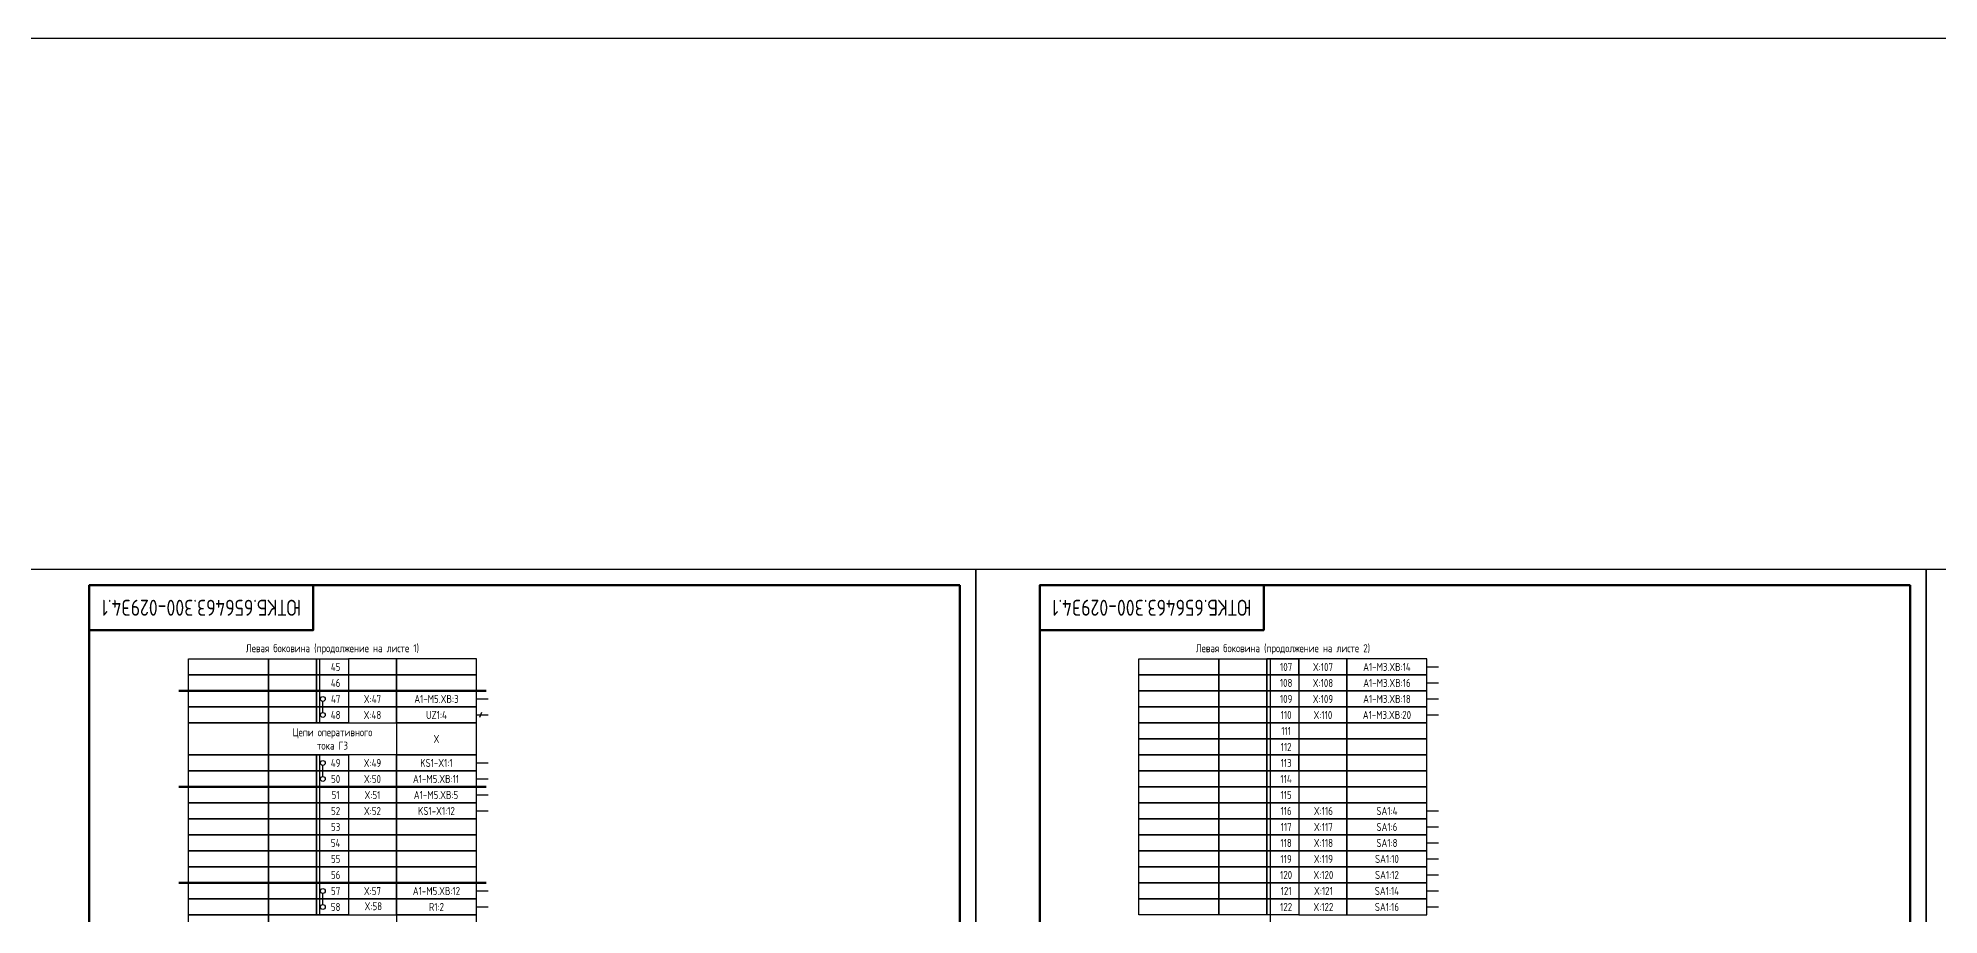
# Model space of a CAD drawing. Header units: millimetres. Extents: x -1117 to 3702, y -90 to 586.
# Drawn here: x 2401 to 2995, y 312 to 586 of the extents above; entities that cross this region are included whole.
import ezdxf

# ---------------------------------------------------------------- set-up
doc = ezdxf.new("R2010")
doc.units = ezdxf.units.MM
doc.styles.add('Gost_type_A', font='GOST_A.TTF')

# ---------------------------------------------------------------- blocks, each defined once
blk = doc.blocks.new('Штамп угловой верхний')
at = {"lineweight": 50}
blk.add_lwpolyline([(0, 0), (70, 0), (70, -14), (0, -14)], close=True, dxfattribs=at)

msp = doc.modelspace()

# ---------------------------------------------------------------- linework, layer by layer
for p, q in [((2786, 392), (2786, 167)), ((2835, 389.5), (2838.62, 389.5)), ((2835, 384.5), (2838.62, 384.5)), ((2538, 379.5), (2541.62, 379.5)), ((2538, 374.5), (2541.62, 374.5)), ((2539.54, 375.31), (2538.96, 373.69)), ((2835, 379.5), (2838.62, 379.5)), ((2835, 374.5), (2838.62, 374.5)), ((2538, 359.5), (2541.62, 359.5)), ((2538, 354.5), (2541.62, 354.5)), ((2538, 349.5), (2541.62, 349.5)), ((2538, 344.5), (2541.62, 344.5)), ((2835, 344.5), (2838.62, 344.5)), ((2835, 339.5), (2838.62, 339.5)), ((2835, 334.5), (2838.62, 334.5)), ((2835, 329.5), (2838.62, 329.5)), ((2835, 324.5), (2838.62, 324.5)), ((2538, 319.5), (2541.62, 319.5)), ((2835, 319.5), (2838.62, 319.5)), ((2538, 314.5), (2541.62, 314.5)), ((2835, 314.5), (2838.62, 314.5))]:
    msp.add_line(p, q)
at = {"lineweight": 50}
for p, q in [((2445, 382), (2541, 382)), ((2445, 352), (2541, 352)), ((2445, 322), (2541, 322))]:
    msp.add_line(p, q, dxfattribs=at)
at = {"color": 7, "lineweight": -2}
for p, q in [((2490, 375.25), (2490, 378.75)), ((2490, 355.25), (2490, 358.75))]:
    msp.add_line(p, q, dxfattribs=at)
at = {"lineweight": -2}
msp.add_line((2490, 315.25), (2490, 318.75), dxfattribs=at)
for points in [[(-1117.42, 586), (3701.92, 586), (3701.92, -90), (-1117.42, -90)], [(2694, 420), (2694, 0), (2397, 0), (2397, 420)], [(2991, 420), (2991, 0), (2694, 0), (2694, 420)], [(3288, 420), (3288, 0), (2991, 0), (2991, 420)], [(2448, 392), (2473, 392), (2473, 387), (2448, 387)], [(2448, 387), (2473, 387), (2473, 382), (2448, 382)], [(2473, 392), (2488, 392), (2488, 387), (2473, 387)], [(2473, 387), (2488, 387), (2488, 382), (2473, 382)], [(2488, 392), (2498, 392), (2498, 387), (2488, 387)], [(2488, 387), (2498, 387), (2498, 382), (2488, 382)], [(2513, 392), (2498, 392), (2498, 387), (2513, 387)], [(2513, 387), (2498, 387), (2498, 382), (2513, 382)], [(2538, 392), (2513, 392), (2513, 387), (2538, 387)], [(2538, 387), (2513, 387), (2513, 382), (2538, 382)], [(2745, 392), (2770, 392), (2770, 387), (2745, 387)], [(2745, 387), (2770, 387), (2770, 382), (2745, 382)], [(2770, 392), (2785, 392), (2785, 387), (2770, 387)], [(2770, 387), (2785, 387), (2785, 382), (2770, 382)], [(2795, 392), (2785, 392), (2785, 387), (2795, 387)], [(2785, 392), (2795, 392), (2795, 387), (2785, 387)], [(2785, 387), (2795, 387), (2795, 382), (2785, 382)], [(2810, 392), (2795, 392), (2795, 387), (2810, 387)], [(2810, 392), (2795, 392), (2795, 387), (2810, 387)], [(2810, 387), (2795, 387), (2795, 382), (2810, 382)], [(2835, 392), (2810, 392), (2810, 387), (2835, 387)], [(2835, 392), (2810, 392), (2810, 387), (2835, 387)], [(2835, 387), (2810, 387), (2810, 382), (2835, 382)], [(2448, 382), (2473, 382), (2473, 377), (2448, 377)], [(2473, 382), (2488, 382), (2488, 377), (2473, 377)], [(2488, 382), (2498, 382), (2498, 377), (2488, 377)], [(2513, 382), (2498, 382), (2498, 377), (2513, 377)], [(2538, 382), (2513, 382), (2513, 377), (2538, 377)], [(2745, 382), (2770, 382), (2770, 377), (2745, 377)], [(2770, 382), (2785, 382), (2785, 377), (2770, 377)], [(2785, 382), (2795, 382), (2795, 377), (2785, 377)], [(2810, 382), (2795, 382), (2795, 377), (2810, 377)], [(2835, 382), (2810, 382), (2810, 377), (2835, 377)], [(2448, 377), (2473, 377), (2473, 372), (2448, 372)], [(2473, 377), (2488, 377), (2488, 372), (2473, 372)], [(2488, 377), (2498, 377), (2498, 372), (2488, 372)], [(2513, 377), (2498, 377), (2498, 372), (2513, 372)], [(2538, 377), (2513, 377), (2513, 372), (2538, 372)], [(2745, 377), (2770, 377), (2770, 372), (2745, 372)], [(2770, 377), (2785, 377), (2785, 372), (2770, 372)], [(2785, 377), (2795, 377), (2795, 372), (2785, 372)], [(2810, 377), (2795, 377), (2795, 372), (2810, 372)], [(2835, 377), (2810, 377), (2810, 372), (2835, 372)], [(2448, 372), (2473, 372), (2473, 362), (2448, 362)], [(2473, 372), (2513, 372), (2513, 362), (2473, 362)], [(2538, 372), (2513, 372), (2513, 362), (2538, 362)], [(2745, 372), (2770, 372), (2770, 367), (2745, 367)], [(2770, 372), (2785, 372), (2785, 367), (2770, 367)], [(2785, 372), (2795, 372), (2795, 367), (2785, 367)], [(2810, 372), (2795, 372), (2795, 367), (2810, 367)], [(2835, 372), (2810, 372), (2810, 367), (2835, 367)], [(2745, 367), (2770, 367), (2770, 362), (2745, 362)], [(2770, 367), (2785, 367), (2785, 362), (2770, 362)], [(2785, 367), (2795, 367), (2795, 362), (2785, 362)], [(2810, 367), (2795, 367), (2795, 362), (2810, 362)], [(2835, 367), (2810, 367), (2810, 362), (2835, 362)], [(2448, 362), (2473, 362), (2473, 357), (2448, 357)], [(2448, 357), (2473, 357), (2473, 352), (2448, 352)], [(2473, 362), (2488, 362), (2488, 357), (2473, 357)], [(2473, 357), (2488, 357), (2488, 352), (2473, 352)], [(2488, 362), (2498, 362), (2498, 357), (2488, 357)], [(2488, 357), (2498, 357), (2498, 352), (2488, 352)], [(2513, 362), (2498, 362), (2498, 357), (2513, 357)], [(2513, 357), (2498, 357), (2498, 352), (2513, 352)], [(2538, 362), (2513, 362), (2513, 357), (2538, 357)], [(2538, 357), (2513, 357), (2513, 352), (2538, 352)], [(2745, 362), (2770, 362), (2770, 357), (2745, 357)], [(2745, 362), (2770, 362), (2770, 357), (2745, 357)], [(2745, 357), (2770, 357), (2770, 352), (2745, 352)], [(2770, 362), (2785, 362), (2785, 357), (2770, 357)], [(2770, 357), (2785, 357), (2785, 352), (2770, 352)], [(2795, 362), (2785, 362), (2785, 357), (2795, 357)], [(2785, 362), (2795, 362), (2795, 357), (2785, 357)], [(2785, 357), (2795, 357), (2795, 352), (2785, 352)], [(2810, 362), (2795, 362), (2795, 357), (2810, 357)], [(2810, 362), (2795, 362), (2795, 357), (2810, 357)], [(2810, 357), (2795, 357), (2795, 352), (2810, 352)], [(2835, 362), (2810, 362), (2810, 357), (2835, 357)], [(2835, 362), (2810, 362), (2810, 357), (2835, 357)], [(2835, 357), (2810, 357), (2810, 352), (2835, 352)], [(2448, 352), (2473, 352), (2473, 347), (2448, 347)], [(2473, 352), (2488, 352), (2488, 347), (2473, 347)], [(2488, 352), (2498, 352), (2498, 347), (2488, 347)], [(2513, 352), (2498, 352), (2498, 347), (2513, 347)], [(2538, 352), (2513, 352), (2513, 347), (2538, 347)], [(2745, 352), (2770, 352), (2770, 347), (2745, 347)], [(2770, 352), (2785, 352), (2785, 347), (2770, 347)], [(2785, 352), (2795, 352), (2795, 347), (2785, 347)], [(2810, 352), (2795, 352), (2795, 347), (2810, 347)], [(2835, 352), (2810, 352), (2810, 347), (2835, 347)], [(2448, 347), (2473, 347), (2473, 342), (2448, 342)], [(2473, 347), (2488, 347), (2488, 342), (2473, 342)], [(2488, 347), (2498, 347), (2498, 342), (2488, 342)], [(2513, 347), (2498, 347), (2498, 342), (2513, 342)], [(2538, 347), (2513, 347), (2513, 342), (2538, 342)], [(2745, 347), (2770, 347), (2770, 342), (2745, 342)], [(2770, 347), (2785, 347), (2785, 342), (2770, 342)], [(2785, 347), (2795, 347), (2795, 342), (2785, 342)], [(2810, 347), (2795, 347), (2795, 342), (2810, 342)], [(2835, 347), (2810, 347), (2810, 342), (2835, 342)], [(2448, 342), (2473, 342), (2473, 337), (2448, 337)], [(2473, 342), (2488, 342), (2488, 337), (2473, 337)], [(2488, 342), (2498, 342), (2498, 337), (2488, 337)], [(2513, 342), (2498, 342), (2498, 337), (2513, 337)], [(2538, 342), (2513, 342), (2513, 337), (2538, 337)], [(2745, 342), (2770, 342), (2770, 337), (2745, 337)], [(2770, 342), (2785, 342), (2785, 337), (2770, 337)], [(2785, 342), (2795, 342), (2795, 337), (2785, 337)], [(2810, 342), (2795, 342), (2795, 337), (2810, 337)], [(2835, 342), (2810, 342), (2810, 337), (2835, 337)], [(2448, 337), (2473, 337), (2473, 332), (2448, 332)], [(2473, 337), (2488, 337), (2488, 332), (2473, 332)], [(2488, 337), (2498, 337), (2498, 332), (2488, 332)], [(2513, 337), (2498, 337), (2498, 332), (2513, 332)], [(2538, 337), (2513, 337), (2513, 332), (2538, 332)], [(2745, 337), (2770, 337), (2770, 332), (2745, 332)], [(2770, 337), (2785, 337), (2785, 332), (2770, 332)], [(2785, 337), (2795, 337), (2795, 332), (2785, 332)], [(2810, 337), (2795, 337), (2795, 332), (2810, 332)], [(2835, 337), (2810, 337), (2810, 332), (2835, 332)], [(2448, 332), (2473, 332), (2473, 327), (2448, 327)], [(2448, 327), (2473, 327), (2473, 322), (2448, 322)], [(2473, 332), (2488, 332), (2488, 327), (2473, 327)], [(2473, 327), (2488, 327), (2488, 322), (2473, 322)], [(2488, 332), (2498, 332), (2498, 327), (2488, 327)], [(2488, 327), (2498, 327), (2498, 322), (2488, 322)], [(2513, 332), (2498, 332), (2498, 327), (2513, 327)], [(2513, 327), (2498, 327), (2498, 322), (2513, 322)], [(2538, 332), (2513, 332), (2513, 327), (2538, 327)], [(2538, 327), (2513, 327), (2513, 322), (2538, 322)], [(2745, 332), (2770, 332), (2770, 327), (2745, 327)], [(2745, 327), (2770, 327), (2770, 322), (2745, 322)], [(2770, 332), (2785, 332), (2785, 327), (2770, 327)], [(2770, 327), (2785, 327), (2785, 322), (2770, 322)], [(2785, 332), (2795, 332), (2795, 327), (2785, 327)], [(2785, 327), (2795, 327), (2795, 322), (2785, 322)], [(2810, 332), (2795, 332), (2795, 327), (2810, 327)], [(2810, 327), (2795, 327), (2795, 322), (2810, 322)], [(2835, 332), (2810, 332), (2810, 327), (2835, 327)], [(2835, 327), (2810, 327), (2810, 322), (2835, 322)], [(2448, 322), (2473, 322), (2473, 317), (2448, 317)], [(2473, 322), (2488, 322), (2488, 317), (2473, 317)], [(2488, 322), (2498, 322), (2498, 317), (2488, 317)], [(2513, 322), (2498, 322), (2498, 317), (2513, 317)], [(2538, 322), (2513, 322), (2513, 317), (2538, 317)], [(2745, 322), (2770, 322), (2770, 317), (2745, 317)], [(2770, 322), (2785, 322), (2785, 317), (2770, 317)], [(2785, 322), (2795, 322), (2795, 317), (2785, 317)], [(2810, 322), (2795, 322), (2795, 317), (2810, 317)], [(2835, 322), (2810, 322), (2810, 317), (2835, 317)], [(2448, 317), (2473, 317), (2473, 312), (2448, 312)], [(2473, 317), (2488, 317), (2488, 312), (2473, 312)], [(2488, 317), (2498, 317), (2498, 312), (2488, 312)], [(2513, 317), (2498, 317), (2498, 312), (2513, 312)], [(2538, 317), (2513, 317), (2513, 312), (2538, 312)], [(2745, 317), (2770, 317), (2770, 312), (2745, 312)], [(2770, 317), (2785, 317), (2785, 312), (2770, 312)], [(2785, 317), (2795, 317), (2795, 312), (2785, 312)], [(2810, 317), (2795, 317), (2795, 312), (2810, 312)], [(2835, 317), (2810, 317), (2810, 312), (2835, 312)], [(2448, 312), (2473, 312), (2473, 302), (2448, 302)], [(2473, 312), (2513, 312), (2513, 302), (2473, 302)], [(2538, 312), (2513, 312), (2513, 302), (2538, 302)]]:
    msp.add_lwpolyline(points, close=True)
at = {"lineweight": 50}
for points in [[(2689, 415), (2689, 5), (2417, 5), (2417, 415)], [(2986, 415), (2986, 5), (2714, 5), (2714, 415)]]:
    msp.add_lwpolyline(points, close=True, dxfattribs=at)
for points in [[(2489, 392), (2489, 372)], [(2489, 362), (2489, 312)], [(2488, 312), (2488, 322), (2489, 322), (2489, 312)]]:
    msp.add_lwpolyline(points)
at = {"color": 7, "lineweight": -2}
for centre in [(2490, 379.5), (2490, 374.5), (2490, 374.5), (2490, 374.5), (2490, 374.5), (2490, 359.5), (2490, 354.5), (2490, 354.5)]:
    msp.add_circle(centre, 0.75, dxfattribs=at)
at = {"lineweight": -2}
for centre in [(2490, 319.5), (2490, 314.5), (2490, 314.5)]:
    msp.add_circle(centre, 0.75, dxfattribs=at)

# ---------------------------------------------------------------- block references
for p in [(2417, 415), (2714, 415)]:
    msp.add_blockref('Штамп угловой верхний', p)

# ---------------------------------------------------------------- texts
at = {"char_height": 5, "width": 70, "attachment_point": 5, "rotation": 180, "style": 'Gost_type_A'}
for insert in [(2452, 408), (2749, 408)]:
    msp.add_mtext('ЮТКБ.656463.300-029Э4.1', dxfattribs=dict(at, insert=insert))
at = {"char_height": 2.5, "attachment_point": 5, "style": 'Gost_type_A'}
for s, insert, width in [('Левая боковина (продолжение на листе 1)', (2493, 395), 90), ('Левая боковина (продолжение на листе 2)', (2790, 395), 90), ('A1-M3.XВ:14', (2822.5, 389.5), 25), ('A1-М5.XB:3', (2525.5, 379.5), 25), ('A1-M3.XВ:18', (2822.5, 379.5), 25), ('A1-M3.XВ:16', (2822.5, 384.5), 25), ('A1-M3.XВ:20', (2822.5, 374.5), 25), ('Цепи оперативного \\Pтока ГЗ', (2493, 367), 40), ('X', (2525.5, 367), 25), ('KS1-X1:1', (2525.5, 359.5), 25), ('A1-М5.XВ:11', (2525.36, 354.5), 24.7262), ('A1-М5.XВ:5', (2525.36, 349.5), 24.7262), ('KS1-X1:12', (2525.5, 344.5), 25), ('SA1:4', (2822.5, 344.5), 25), ('SA1:6', (2822.5, 339.5), 25), ('SA1:8', (2822.5, 334.5), 25), ('SA1:10', (2822.5, 329.5), 25), ('SA1:14', (2822.5, 319.5), 25), ('SA1:12', (2822.5, 324.5), 25), ('A1-М5.XВ:12', (2525.5, 319.5), 25), ('R1:2', (2525.5, 314.5), 25), ('SA1:16', (2822.5, 314.5), 25)]:
    msp.add_mtext(s, dxfattribs=dict(at, insert=insert, width=width))
at = {"ltscale": 10, "char_height": 2.5, "attachment_point": 5, "style": 'Gost_type_A'}
for s, insert, width in [('45', (2494, 389.5), 8), ('107', (2791, 389.5), 8), ('X:107', (2802.5, 389.47), 15), ('46', (2494, 384.5), 8), ('47', (2494, 379.5), 8), ('X:47', (2505.5, 379.47), 15), ('108', (2791, 384.5), 8), ('109', (2791, 379.5), 8), ('X:108', (2802.5, 384.47), 15), ('X:109', (2802.5, 379.47), 15), ('48', (2494, 374.5), 8), ('X:48', (2505.5, 374.47), 15), ('110', (2791, 374.5), 8), ('X:110', (2802.5, 374.47), 15), ('111', (2791, 369.5), 8), ('112', (2791, 364.5), 8), ('49', (2494, 359.5), 8), ('X:49', (2505.5, 359.47), 15), ('113', (2791, 359.5), 8), ('50', (2494, 354.5), 8), ('51', (2494, 349.5), 8), ('X:50', (2505.5, 354.47), 15), ('X:51', (2505.5, 349.47), 15), ('114', (2791, 354.5), 8), ('115', (2791, 349.5), 8), ('52', (2494, 344.5), 8), ('X:52', (2505.5, 344.47), 15), ('116', (2791, 344.5), 8), ('X:116', (2802.64, 344.5), 15.2738), ('53', (2494, 339.5), 8), ('117', (2791, 339.5), 8), ('X:117', (2802.64, 339.5), 15.2738), ('54', (2494, 334.5), 8), ('118', (2791, 334.5), 8), ('X:118', (2802.64, 334.5), 15.2738), ('55', (2494, 329.5), 8), ('119', (2791, 329.5), 8), ('X:119', (2802.64, 329.5), 15.2738), ('56', (2494, 324.5), 8), ('120', (2791, 324.5), 8), ('X:120', (2802.64, 324.5), 15.2738), ('58', (2494, 314.5), 8), ('57', (2494, 319.5), 8), ('X:57', (2505.5, 319.47), 15), ('X:58', (2505.77, 314.74), 15), ('122', (2791, 314.5), 8), ('121', (2791, 319.5), 8), ('X:122', (2802.64, 314.5), 15.2738), ('X:121', (2802.64, 319.5), 15.2738)]:
    msp.add_mtext(s, dxfattribs=dict(at, insert=insert, width=width))
at = {"color": 0, "insert": (2525.5, 374.5), "char_height": 2.5, "width": 25, "attachment_point": 5, "style": 'Gost_type_A'}
msp.add_mtext('UZ1:4', dxfattribs=at)

doc.saveas('drawing.dxf')
